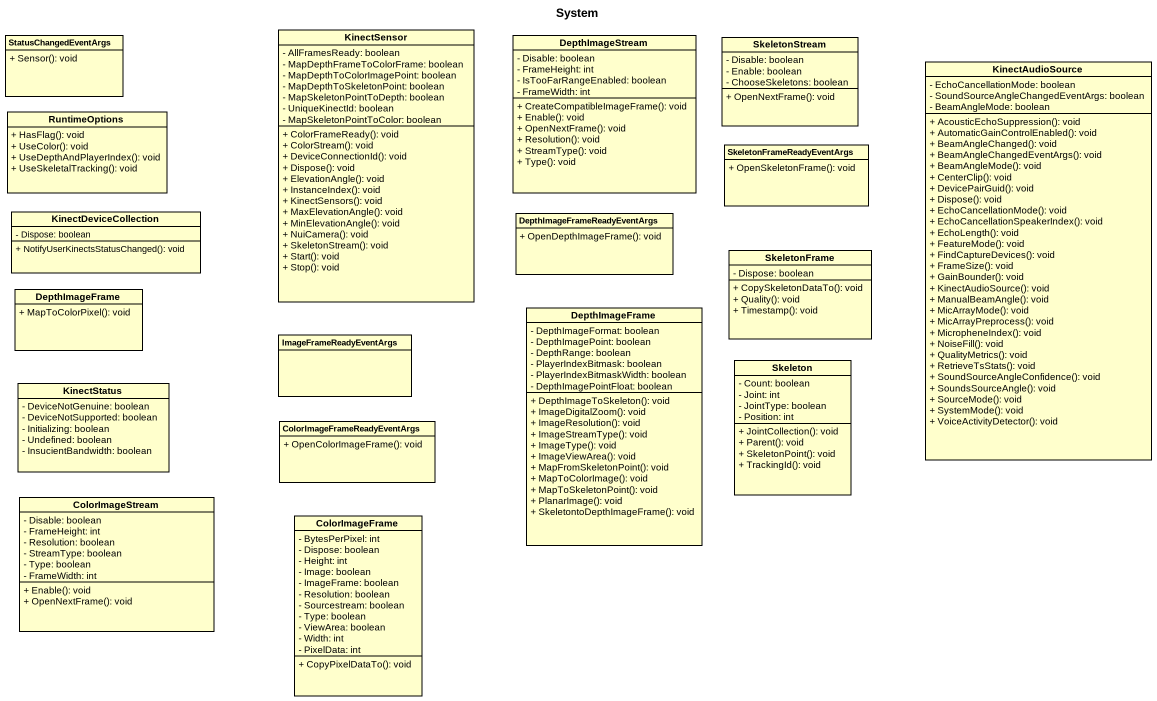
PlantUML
@startuml
title System
hide circle
hide empty members
skinparam classAttributeIconSize 0
class KinectSensor {
  - AllFramesReady: boolean
  - MapDepthFrameToColorFrame: boolean
  - MapDepthToColorImagePoint: boolean
  - MapDepthToSkeletonPoint: boolean
  - MapSkeletonPointToDepth: boolean
  - UniqueKinectId: boolean
  - MapSkeletonPointToColor: boolean
  + ColorFrameReady(): void
  + ColorStream(): void
  + DeviceConnectionId(): void
  + Dispose(): void
  + ElevationAngle(): void
  + InstanceIndex(): void
  + KinectSensors(): void
  + MaxElevationAngle(): void
  + MinElevationAngle(): void
  + NuiCamera(): void
  + SkeletonStream(): void
  + Start(): void
  + Stop(): void
}
class StatusChangedEventArgs {
  + Sensor(): void
}
class DepthImageStream {
  - Disable: boolean
  - FrameHeight: int
  - IsTooFarRangeEnabled: boolean
  - FrameWidth: int
  + CreateCompatibleImageFrame(): void
  + Enable(): void
  + OpenNextFrame(): void
  + Resolution(): void
  + StreamType(): void
  + Type(): void
}
class SkeletonStream {
  - Disable: boolean
  - Enable: boolean
  - ChooseSkeletons: boolean
  + OpenNextFrame(): void
}
class KinectAudioSource {
  - EchoCancellationMode: boolean
  - SoundSourceAngleChangedEventArgs: boolean
  - BeamAngleMode: boolean
  + AcousticEchoSuppression(): void
  + AutomaticGainControlEnabled(): void
  + BeamAngleChanged(): void
  + BeamAngleChangedEventArgs(): void
  + BeamAngleMode(): void
  + CenterClip(): void
  + DevicePairGuid(): void
  + Dispose(): void
  + EchoCancellationMode(): void
  + EchoCancellationSpeakerIndex(): void
  + EchoLength(): void
  + FeatureMode(): void
  + FindCaptureDevices(): void
  + FrameSize(): void
  + GainBounder(): void
  + KinectAudioSource(): void
  + ManualBeamAngle(): void
  + MicArrayMode(): void
  + MicArrayPreprocess(): void
  + MicropheneIndex(): void
  + NoiseFill(): void
  + QualityMetrics(): void
  + RetrieveTsStats(): void
  + SoundSourceAngleConfidence(): void
  + SoundsSourceAngle(): void
  + SourceMode(): void
  + SystemMode(): void
  + VoiceActivityDetector(): void
}
class RuntimeOptions {
  + HasFlag(): void
  + UseColor(): void
  + UseDepthAndPlayerIndex(): void
  + UseSkeletalTracking(): void
}
class SkeletonFrameReadyEventArgs {
  + OpenSkeletonFrame(): void
}
class KinectDeviceCollection {
  - Dispose: boolean
  + NotifyUserKinectsStatusChanged(): void
}
class "DepthImageFrameReadyEventArgs" as DepthImageFrameReadyEventArg {
  + OpenDepthImageFrame(): void
}
class SkeletonFrame {
  - Dispose: boolean
  + CopySkeletonDataTo(): void
  + Quality(): void
  + Timestamp(): void
}
class DepthImageFrame {
  + MapToColorPixel(): void
}
class "DepthImageFrame" as DepthImageFrame_2 {
  - DepthImageFormat: boolean
  - DepthImagePoint: boolean
  - DepthRange: boolean
  - PlayerIndexBitmask: boolean
  - PlayerIndexBitmaskWidth: boolean
  - DepthImagePointFloat: boolean
  + DepthImageToSkeleton(): void
  + ImageDigitalZoom(): void
  + ImageResolution(): void
  + ImageStreamType(): void
  + ImageType(): void
  + ImageViewArea(): void
  + MapFromSkeletonPoint(): void
  + MapToColorImage(): void
  + MapToSkeletonPoint(): void
  + PlanarImage(): void
  + SkeletontoDepthImageFrame(): void
}
class ImageFrameReadyEventArgs
class KinectStatus {
  - DeviceNotGenuine: boolean
  - DeviceNotSupported: boolean
  - Initializing: boolean
  - Undefined: boolean
  - InsucientBandwidth: boolean
}
class Skeleton {
  - Count: boolean
  - Joint: int
  - JointType: boolean
  - Position: int
  + JointCollection(): void
  + Parent(): void
  + SkeletonPoint(): void
  + TrackingId(): void
}
class "ColorImageFrameReadyEventArgs" as ColorImageFrameReadyEventArg {
  + OpenColorImageFrame(): void
}
class ColorImageStream {
  - Disable: boolean
  - FrameHeight: int
  - Resolution: boolean
  - StreamType: boolean
  - Type: boolean
  - FrameWidth: int
  + Enable(): void
  + OpenNextFrame(): void
}
class ColorImageFrame {
  - BytesPerPixel: int
  - Dispose: boolean
  - Height: int
  - Image: boolean
  - ImageFrame: boolean
  - Resolution: boolean
  - Sourcestream: boolean
  - Type: boolean
  - ViewArea: boolean
  - Width: int
  - PixelData: int
  + CopyPixelDataTo(): void
}
@enduml
